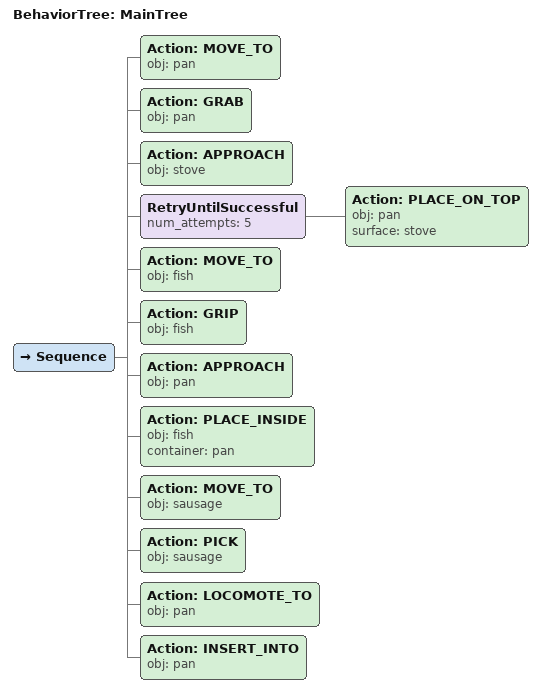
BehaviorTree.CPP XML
<root main_tree_to_execute="MainTree">
  <BehaviorTree ID="MainTree">
    <Sequence>
      <!-- Move to pan -->
      <Action ID="MOVE_TO" obj="pan" />
      <!-- Grab pan -->
      <Action ID="GRAB" obj="pan" />
      <!-- Approach stove -->
      <Action ID="APPROACH" obj="stove" />
      <!-- Retry PLACE_ON_TOP stove up to 5 attempts -->
      <RetryUntilSuccessful num_attempts="5">
        <!-- Place on stove -->
        <Action ID="PLACE_ON_TOP" obj="pan" surface="stove" />
      </RetryUntilSuccessful>
      <!-- Place pan on stove -->
      <Action ID="MOVE_TO" obj="fish" />
      <!-- Move to fish -->
      <Action ID="GRIP" obj="fish" />
      <!-- Grip fish -->
      <Action ID="APPROACH" obj="pan" />
      <!-- Approach pan -->
      <Action ID="PLACE_INSIDE" obj="fish" container="pan" />
      <!-- Place fish inside pan -->
      <Action ID="MOVE_TO" obj="sausage" />
      <!-- Move to sausage -->
      <Action ID="PICK" obj="sausage" />
      <!-- Pick sausage -->
      <Action ID="LOCOMOTE_TO" obj="pan" />
      <!-- Locomote to pan -->
      <Action ID="INSERT_INTO" obj="pan" />
    </Sequence>
  </BehaviorTree>
</root>
